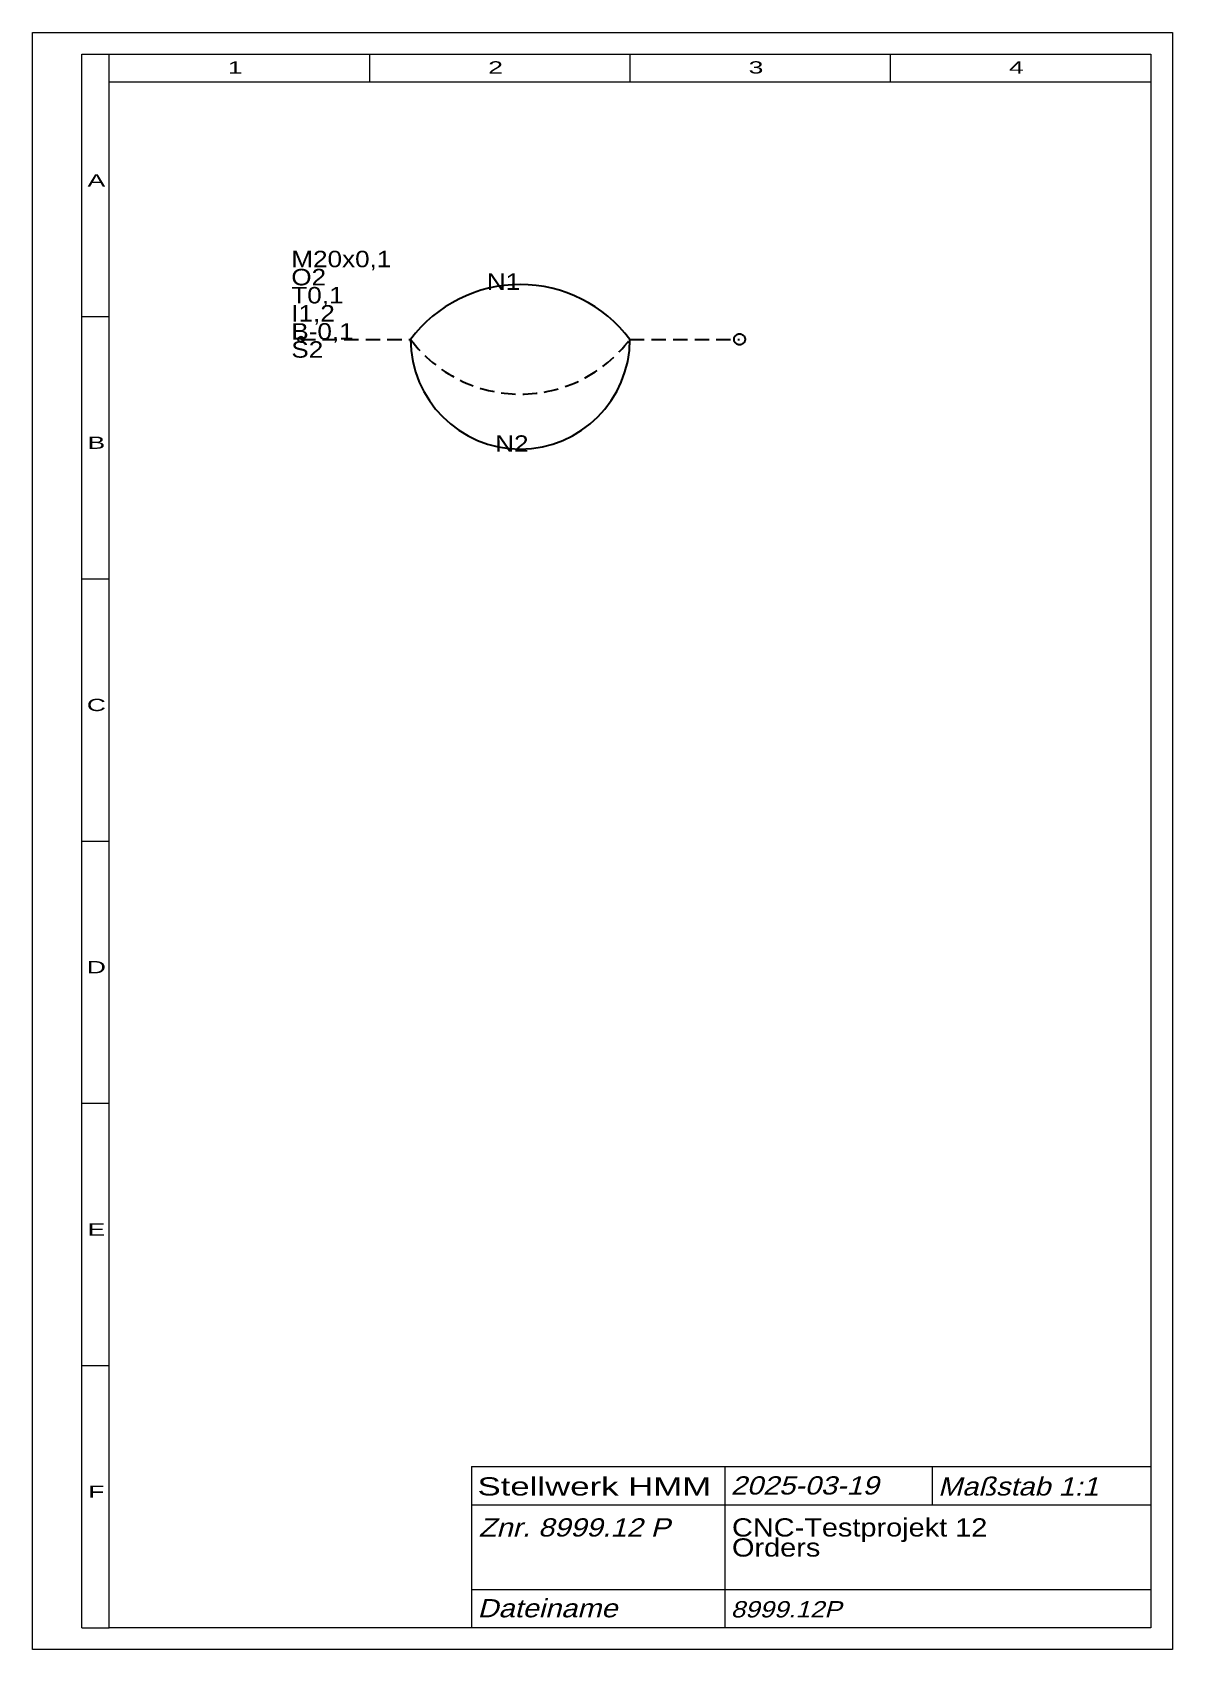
# Model space of a CAD drawing. Extents: x 1 to 209, y 1 to 296.
import ezdxf
from ezdxf.enums import TextEntityAlignment as Align

# ---------------------------------------------------------------- set-up
doc = ezdxf.new("R2010")
doc.units = 0
doc.header["$LTSCALE"] = 5.25
doc.linetypes.add('DASHED', pattern=[0.75, 0.5, -0.25])
doc.linetypes.add('PHANTOM', pattern=[2.5, 1.25, -0.25, 0.25, -0.25, 0.25, -0.25])
for name, color, linetype, lineweight in [('8999_12P', 30, 'CONTINUOUS', 13), ('BESCHRIFTUNG0', 7, 'CONTINUOUS', 25), ('STANDARD', 7, 'CONTINUOUS', 0)]:
    doc.layers.add(name, color=color, linetype=linetype, lineweight=lineweight)
doc.styles.add('Arial', font='arial.ttf')

msp = doc.modelspace()

# ---------------------------------------------------------------- linework, layer by layer
at = {"layer": '8999_12P', "linetype": 'DASHED', "lineweight": 30}
for p, q in [((50, 240), (70, 240)), ((110, 240), (130, 240))]:
    msp.add_line(p, q, dxfattribs=at)
at = {"layer": '8999_12P', "linetype": 'PHANTOM', "lineweight": 30}
for centre, radius in [((50, 240), 0.5), ((130, 240), 1)]:
    msp.add_circle(centre, radius, dxfattribs=at)
at = {"layer": '8999_12P', "lineweight": 30}
for centre, radius, start, end in [((90, 225), 25, 36.8699, 143.1301), ((90, 240), 20, 180, 360)]:
    msp.add_arc(centre, radius, start, end, dxfattribs=at)
at = {"layer": '8999_12P', "linetype": 'DASHED', "lineweight": 30}
msp.add_arc((90, 255), 25, 216.8699, 323.1301, dxfattribs=at)
at = {"layer": 'STANDARD'}
for p, q in [((1, 1), (1, 296)), ((1, 296), (209, 296)), ((209, 296), (209, 1)), ((10, 5), (10, 292)), ((10, 292), (15, 292)), ((15, 292), (205, 292)), ((15, 287), (15, 292)), ((62.5, 292), (62.5, 287)), ((110, 292), (110, 287)), ((157.5, 292), (157.5, 287)), ((205, 292), (205, 287)), ((15, 287), (205, 287)), ((15, 5), (15, 287)), ((205, 287), (205, 5)), ((10, 244.17), (15, 244.17)), ((10, 196.33), (15, 196.33)), ((205, 182.12), (205, 5.12)), ((10, 148.5), (15, 148.5)), ((10, 100.67), (15, 100.67)), ((10, 52.83), (15, 52.83)), ((10, 5), (15, 5)), ((205, 5), (15, 5)), ((209, 1), (1, 1))]:
    msp.add_line(p, q, dxfattribs=at)
at = {"layer": 'STANDARD', "lineweight": 0}
for p, q in [((81.11, 34.4), (205, 34.4)), ((81.11, 34.4), (81.11, 5)), ((127.31, 34.4), (127.31, 5)), ((165.11, 34.4), (165.11, 27.4)), ((81.11, 27.4), (205, 27.4)), ((81.11, 12), (205, 12))]:
    msp.add_line(p, q, dxfattribs=at)

# ---------------------------------------------------------------- texts
at = {"layer": '8999_12P', "linetype": 'DASHED', "style": 'Arial'}
for s, width, p in [('N1', 1.135027, (83.9, 249.02)), ('N2', 1.135026, (85.43, 219.49))]:
    msp.add_text(s, height=3, dxfattribs=dict(at, width=width)).set_placement(p)
at = {"layer": '8999_12P', "insert": (48.24, 236.61), "char_height": 3, "attachment_point": 7, "line_spacing_factor": 0.66, "style": 'Arial'}
msp.add_mtext('\\W1.135090;M20x0,1\\PO2\\PT0,1\\PI1,2\\PB-0,1\\PS2', dxfattribs=at)
at = {"layer": 'BESCHRIFTUNG0', "style": 'Arial', "width": 1.365378}
msp.add_text('Stellwerk HMM', height=3.325, dxfattribs=at).set_placement((82.2, 32.44), align=Align.TOP_LEFT)
at = {"layer": 'BESCHRIFTUNG0', "style": 'Arial', "oblique": 15}
for s, height, width, p in [('2025-03-19', 3.325, 1.135137, (128.4, 32.62)), ('Maßstab 1:1', 3.325, 1.134935, (166.2, 32.44)), ('Znr. 8999.12 P', 3.325, 1.134919, (82.42, 24.96)), ('Dateiname', 3.325, 1.135074, (82.2, 10.22)), ('8999.12P', 2.975, 1.134905, (128.4, 9.85))]:
    msp.add_text(s, height=height, dxfattribs=dict(at, width=width)).set_placement(p, align=Align.TOP_LEFT)
at = {"layer": 'BESCHRIFTUNG0', "insert": (128.62, 24.96), "char_height": 3.325, "attachment_point": 1, "line_spacing_factor": 0.66, "style": 'Arial'}
msp.add_mtext('\\W1.134984;CNC-Testprojekt 12\\POrders', dxfattribs=at)
at = {"layer": 'STANDARD', "style": 'Arial'}
for s, width, p in [('1', 1.547923, (38, 290.72)), ('2', 1.547922, (85.5, 290.72)), ('3', 1.547923, (133, 290.72)), ('4', 1.547923, (180.5, 290.72)), ('A', 1.547987, (12.68, 270.1)), ('B', 1.547987, (12.68, 222.26)), ('C', 1.548103, (12.68, 174.43)), ('D', 1.548104, (12.68, 126.6)), ('E', 1.547987, (12.68, 78.76)), ('F', 1.547769, (12.68, 30.93))]:
    msp.add_text(s, height=2.23, dxfattribs=dict(at, width=width)).set_placement(p, align=Align.TOP_CENTER)

doc.saveas('drawing.dxf')
